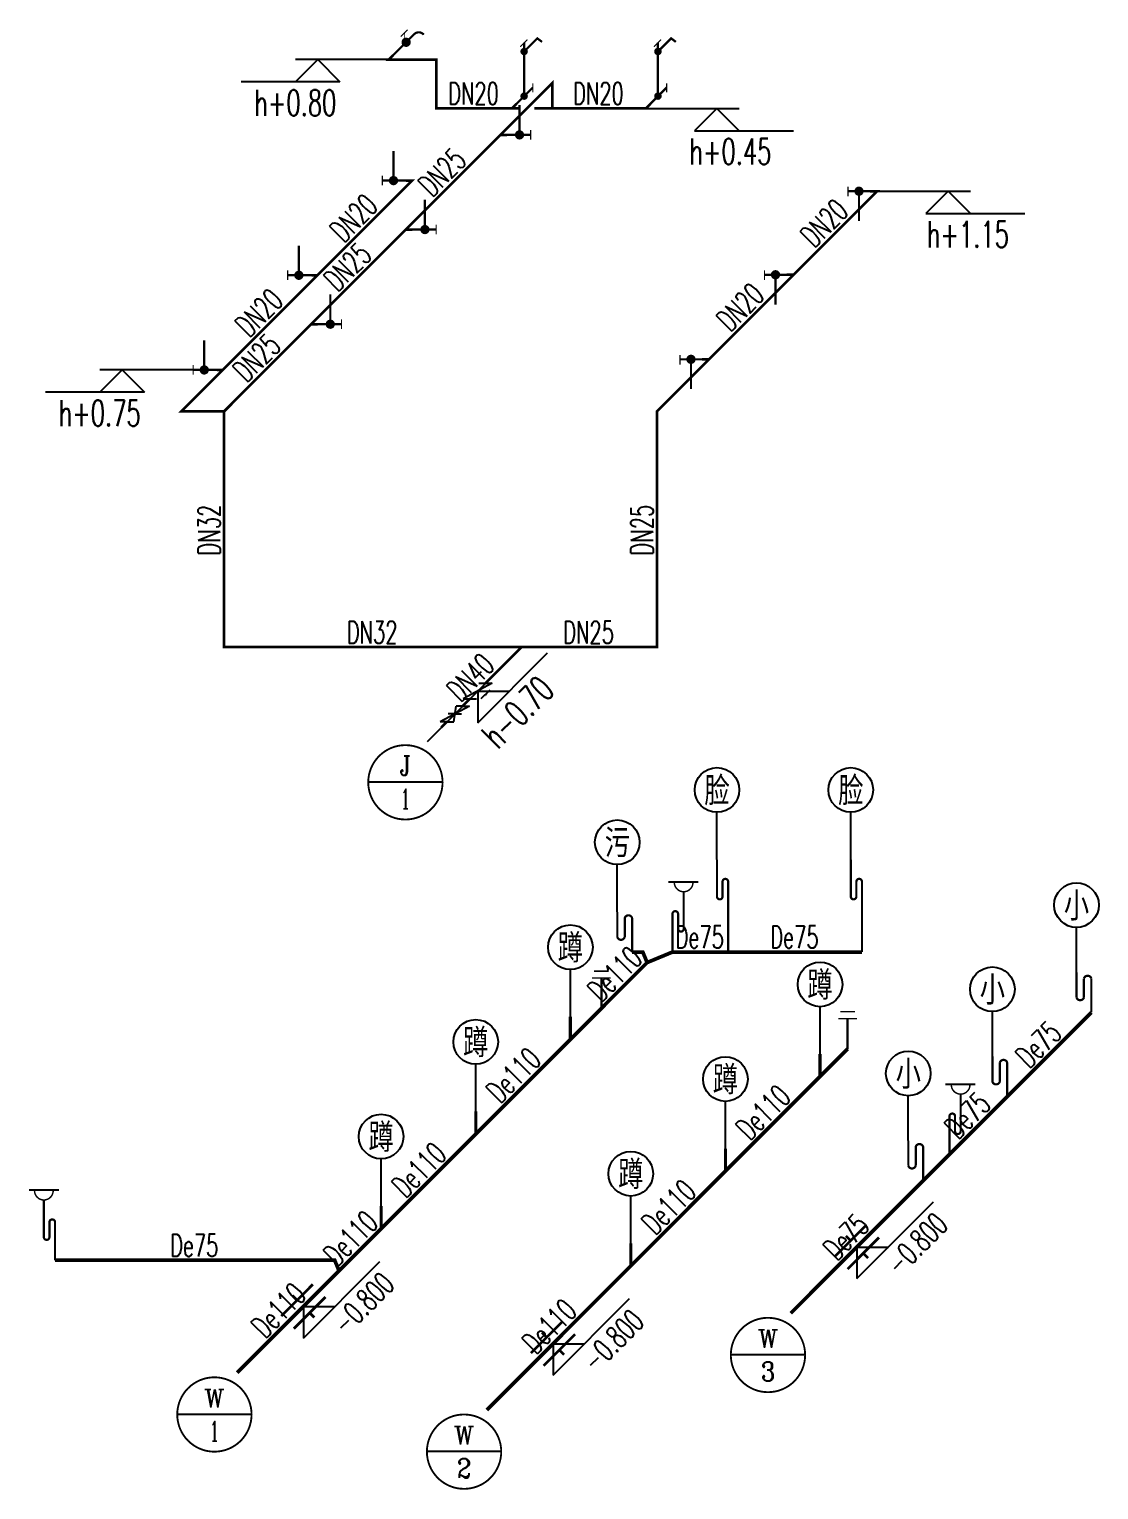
# Model space of a CAD drawing. Extents: x 13158459 to 15902229, y -1299598 to 28366.
# Drawn here: x 14081160 to 14088354, y -591514 to -581696 of the extents above; entities that cross this region are included whole.
import ezdxf
from ezdxf.enums import TextEntityAlignment as Align

# ---------------------------------------------------------------- set-up
doc = ezdxf.new("R2010")
doc.units = 0
doc.header["$LTSCALE"] = 1000
doc.header["$MEASUREMENT"] = 0
for name, color, linetype in [('DIM_污水', 3, 'Continuous'), ('DIM_消防', 3, 'Continuous'), ('EQUIP_地漏', 7, 'Continuous'), ('EQUIP_污水', 7, 'Continuous'), ('EQUIP_给水', 7, 'Continuous'), ('PIPE-污水', 2, 'Continuous'), ('PIPE-给水', 3, 'Continuous'), ('TEXT_污水', 7, 'Continuous'), ('TEXT_给水', 7, 'Continuous'), ('TWT_DIM', 3, 'Continuous'), ('TWT_ELEV', 3, 'Continuous'), ('TWT_IDEN', 3, 'Continuous'), ('TWT_TEXT', 7, 'Continuous'), ('VALVE_污水', 7, 'Continuous'), ('VALVE_给水', 7, 'Continuous')]:
    doc.layers.add(name, color=color, linetype=linetype)
doc.styles.add('_TWT_CIRCLE', font='COMPLEX', dxfattribs={"width": 1.1, "height": 3, "bigfont": 'HZTXT'})
doc.styles.add('_TWT_DIM_ELE', font='SIMPLEX', dxfattribs={"width": 0.8, "height": 3, "bigfont": 'HZTXT'})
doc.styles.add('_TWT_PIPEDN', font='SIMPLEX', dxfattribs={"width": 0.8, "height": 3, "bigfont": 'HZTXT'})
doc.styles.add('_TWT_SANITARY', font='', dxfattribs={"width": 0.8, "height": 3.5})
doc.styles.add('HZ', font='txt_____.ttf', dxfattribs={"bigfont": 'hztxt'})
doc.styles.get('_TWT_SANITARY').set_extended_font_data('SimSun')

# ---------------------------------------------------------------- blocks, each defined once
blk = doc.blocks.new('$TWTSYS$00000086')
at = {"const_width": 30}
blk.add_lwpolyline([(0, 0), (0, 946, 1), (-75, 946), (-75, 746, -1), (-150, 746), (-150, 1244)], format="xyb", dxfattribs=at)
blk = doc.blocks.new('$TWTSYS$00000087')
at = {"const_width": 30}
blk.add_lwpolyline([(0, 0), (0, 456, 0.75), (-100, 456), (-100, 202, -0.75), (-200, 202), (-200, 540)], format="xyb", dxfattribs=at)
blk = doc.blocks.new('$TWTSYS$00000090')
at = {"color": 0, "const_width": 42}
blk.add_lwpolyline([(0, 303), (0, 0)], dxfattribs=at)
blk = doc.blocks.new('$TWTSYS$00000409')
blk.add_line((-53, 944), (347, 944))
for points, const_width in [([(0, 0), (0, 512, -1), (75, 512), (75, 312, 1), (150, 312), (150, 810)], 30), ([(25, 944, 1.067664), (275, 944)], 20)]:
    blk.add_lwpolyline(points, format="xyb", dxfattribs=dict(const_width=const_width))
at = {"style": 'HZ', "flags": 1}
for tag in ['WHAT', 'SPEC', 'UNIT']:
    blk.add_attdef(tag, (150, 810), '', height=0.001, dxfattribs=at)
blk = doc.blocks.new('$TWTSYS$00000426')
for points, const_width in [([(-125, 407), (125, 407)], 20), ([(-100, 500), (100, 500)], 20), ([(0, 407), (0, 0)], 30)]:
    blk.add_lwpolyline(points, dxfattribs=dict(const_width=const_width))
at = {"style": 'HZ', "width": 0.7, "flags": 1}
for tag in ['UNIT', 'SPEC', 'WHAT']:
    blk.add_attdef(tag, (0, 0), '', height=0.001, dxfattribs=at)
blk = doc.blocks.new('$TWTSYS$00000408')
blk.add_line((-53, 944), (347, 944))
for points, const_width in [([(0, 0), (0, 512, -1), (75, 512), (75, 312, 1), (150, 312), (150, 810)], 30), ([(25, 944, 1.067664), (275, 944)], 20)]:
    blk.add_lwpolyline(points, format="xyb", dxfattribs=dict(const_width=const_width))
at = {"style": 'HZ', "flags": 1}
for tag in ['WHAT', 'SPEC', 'UNIT']:
    blk.add_attdef(tag, (150, 810), '', height=0.001, dxfattribs=at)
blk = doc.blocks.new('$TWTSYS$00000410')
blk.add_line((53, 944), (-347, 944))
for points, const_width in [([(-25, 944, -1.067664), (-275, 944)], 20), ([(0, 0), (0, 512, 1), (-75, 512), (-75, 312, -1), (-150, 312), (-150, 810)], 30)]:
    blk.add_lwpolyline(points, format="xyb", dxfattribs=dict(const_width=const_width))
at = {"style": 'HZ', "flags": 1}
for tag in ['UNIT', 'SPEC', 'WHAT']:
    blk.add_attdef(tag, (-150, 810), '', height=0.001, dxfattribs=at)
blk = doc.blocks.new('$VALVE$00000553')
at = {"const_width": 30}
for points in [[(0, 100), (0, 175)], [(0, 100), (-250, 100), (-250, 100)], [(0, 100), (250, 100), (250, 100)], [(-250, -100), (-250, -100), (0, -100)], [(250, -100), (250, -100), (0, -100)], [(0, -175), (0, -100)]]:
    blk.add_lwpolyline(points, dxfattribs=at)
blk = doc.blocks.new('$TWTSYS$00000053')
at = {"const_width": 30}
blk.add_lwpolyline([(0, 0), (283, 283, -0.443942), (411, 276, 1.105826)], format="xyb", dxfattribs=at)
for points, const_width in [([(102, 252), (192, 342)], 15), ([(154, 162), (154, 304)], 10)]:
    blk.add_lwpolyline(points, dxfattribs=dict(const_width=const_width))
at = {"const_width": 62.5}
blk.add_lwpolyline([(152, 152, 1), (196, 196, 1)], format="xyb", close=True, dxfattribs=at)
at = {"style": 'HZ', "width": 0.7, "flags": 1}
for tag in ['UNIT', 'WHAT', 'SPEC']:
    blk.add_attdef(tag, (0, 0), '', height=0.0001, dxfattribs=at)
blk = doc.blocks.new('$VALVE$00000335')
for p, q in [((178, 53), (-178, -53)), ((-125, 0), (-178, -53)), ((-125, 0), (-72, 53)), ((-72, 53), (72, -53)), ((0, 0), (-53, -53)), ((0, 0), (53, 53)), ((125, 0), (72, -53)), ((125, 0), (178, 53))]:
    blk.add_line(p, q)
for p in [(-125, 0), (125, 0)]:
    blk.add_point(p)
blk = doc.blocks.new('$VALVE$00000359')
for p, q in [((177, 53), (-177, -53)), ((-177, -53), (-71, 53)), ((-30, 88), (111, 88)), ((71, -53), (177, 53))]:
    blk.add_line(p, q)
for p in [(-124, 0), (124, 0)]:
    blk.add_point(p)
blk.add_solid([(41, 88), (23, 106), (111, 88)])
blk = doc.blocks.new('$ATTACHMENT$00000125')
for points, const_width in [([(170, 0), (170, 400)], 30), ([(0, 0), (320, 0)], 30), ([(320, -65), (320, 65)], 15)]:
    blk.add_lwpolyline(points, dxfattribs=dict(const_width=const_width))
at = {"const_width": 62.5}
blk.add_lwpolyline([(139, 0, -1), (201, 0, -1)], format="xyb", close=True, dxfattribs=at)
at = {"style": 'HZ', "width": 0.7, "flags": 1}
for tag in ['UNIT', 'SPEC', 'WHAT']:
    blk.add_attdef(tag, (0, 0), '', height=0.001, dxfattribs=at)
blk = doc.blocks.new('$ATTACHMENT$00000141')
for points, const_width in [([(50, 769), (146, 865)], 15), ([(103, 705), (280, 882), (344, 834)], 30), ([(103, 822), (103, 103)], 30), ([(0, 0), (220, 220)], 30), ([(220, 278), (220, 154)], 15)]:
    blk.add_lwpolyline(points, dxfattribs=dict(const_width=const_width))
at = {"const_width": 50}
for points in [[(78, 705, 1), (128, 705, 1)], [(78, 105, 1), (128, 105, 1)]]:
    blk.add_lwpolyline(points, format="xyb", close=True, dxfattribs=at)
at = {"style": 'HZ', "width": 0.7, "flags": 1}
for tag in ['UNIT', 'SPEC', 'WHAT']:
    blk.add_attdef(tag, (0, 0), '', height=0.001, dxfattribs=at)
blk = doc.blocks.new('$ATTACHMENT$00000128')
for points, const_width in [([(0, 0), (-300, 0)], 30), ([(-298, 60), (-298, -70)], 15), ([(-150, 0), (-150, -400)], 30)]:
    blk.add_lwpolyline(points, dxfattribs=dict(const_width=const_width))
at = {"const_width": 62.5}
blk.add_lwpolyline([(-119, 0, -1), (-181, 0, -1)], format="xyb", close=True, dxfattribs=at)
at = {"style": 'HZ', "width": 0.7, "flags": 1}
for tag in ['UNIT', 'SPEC', 'WHAT']:
    blk.add_attdef(tag, (0, 0), '', height=0.001, dxfattribs=at)

msp = doc.modelspace()

# ---------------------------------------------------------------- hatches: boundary and pattern name
at = {"layer": 'PIPE-污水', "linetype": 'Continuous'}
for points in [[(14085286.5, -587899.3), (14085286.5, -587886.8), (14085294.8, -587886.8)], [(14085286.5, -587899.3), (14085298, -587894.5), (14085294.8, -587886.8)], [(14083214.3, -589971.4), (14083225.9, -589966.7), (14083222.7, -589958.9)], [(14083214.3, -589971.4), (14083214.3, -589958.9), (14083222.7, -589958.9)]]:
    msp.add_hatch(color=256, dxfattribs=at).paths.add_polyline_path(points)
at = {"layer": 'PIPE-给水', "linetype": 'Continuous'}
for points in [[(14083578, -581900.5), (14083571.8, -581894.3), (14083556.9, -581909.2)], [(14083578, -581900.5), (14083578, -581909.2), (14083556.9, -581909.2)], [(14083898.5, -581900.5), (14083907.2, -581900.5), (14083907.2, -581891.7)], [(14083898.5, -581900.5), (14083898.5, -581891.7), (14083907.2, -581891.7)], [(14084678.8, -582056.7), (14084672.6, -582050.5), (14084687.5, -582035.6)], [(14084678.8, -582056.7), (14084687.5, -582056.7), (14084687.5, -582035.6)], [(14083898.5, -582228), (14083898.5, -582236.8), (14083889.7, -582236.8)], [(14083898.5, -582228), (14083889.7, -582228), (14083889.7, -582236.8)], [(14085307.2, -582228), (14085307.2, -582236.8), (14085310.8, -582236.8)], [(14085307.2, -582228), (14085313.4, -582234.2), (14085310.8, -582236.8)], [(14083734.9, -582713.5), (14083741.1, -582719.7), (14083756.1, -582704.7)], [(14083734.9, -582713.5), (14083734.9, -582704.7), (14083756.1, -582704.7)], [(14086862, -582784.8), (14086868.2, -582791), (14086883.2, -582776.1)], [(14086862, -582784.8), (14086862, -582776.1), (14086883.2, -582776.1)], [(14082183, -584265.4), (14082176.8, -584259.2), (14082161.9, -584274.1)], [(14082183, -584265.4), (14082183, -584274.1), (14082161.9, -584274.1)], [(14085381.5, -584265.4), (14085375.3, -584259.2), (14085372.7, -584261.8)], [(14085381.5, -584265.4), (14085372.7, -584265.4), (14085372.7, -584261.8)], [(14082470.1, -585849.6), (14082470.1, -585858.3), (14082461.4, -585858.3)], [(14082470.1, -585849.6), (14082461.4, -585849.6), (14082461.4, -585858.3)], [(14085381.5, -585849.6), (14085381.5, -585858.3), (14085390.2, -585858.3)], [(14085381.5, -585849.6), (14085390.2, -585849.6), (14085390.2, -585858.3)]]:
    msp.add_hatch(color=256, dxfattribs=at).paths.add_polyline_path(points)

# ---------------------------------------------------------------- linework, layer by layer
at = {"layer": 'DIM_污水'}
for p, q in [((14086726.9, -590094.4), (14087241.8, -589579.4)), ((14086710.4, -589898.7), (14086832.9, -589776.2)), ((14086726.9, -589882.2), (14086726.9, -590094.4)), ((14086726.9, -589882.2), (14086939, -589882.2)), ((14083003.5, -590494.4), (14083518.5, -589979.4)), ((14082987.1, -590298.7), (14083109.6, -590176.2)), ((14083003.5, -590282.2), (14083003.5, -590494.4)), ((14083003.5, -590282.2), (14083215.7, -590282.2)), ((14084682.7, -590744.3), (14085197.7, -590229.3)), ((14084666.3, -590548.6), (14084788.8, -590426.1)), ((14084682.7, -590532.2), (14084682.7, -590744.3)), ((14084682.7, -590532.2), (14084894.9, -590532.2))]:
    msp.add_line(p, q, dxfattribs=at)
at = {"layer": 'DIM_消防'}
for p, q in [((14083940, -586758.5), (14083440, -586758.5)), ((14086378.6, -590608.1), (14085878.6, -590608.1)), ((14082655.3, -591008.1), (14082155.3, -591008.1)), ((14084334.5, -591258), (14083834.5, -591258))]:
    msp.add_line(p, q, dxfattribs=at)
at = {"layer": 'DIM_消防', "const_width": 12.5}
for points in [[(14083940, -586758.5, 1), (14083440, -586758.5, 1)], [(14086378.6, -590608.1, 1), (14085878.6, -590608.1, 1)], [(14082655.3, -591008.1, 1), (14082155.3, -591008.1, 1)], [(14084334.5, -591258, 1), (14083834.5, -591258, 1)]]:
    msp.add_lwpolyline(points, format="xyb", close=True, dxfattribs=at)
at = {"layer": 'PIPE-污水', "linetype": 'Continuous', "ltscale": 0.25, "const_width": 25}
for points in [[(14085215.1, -587899.3), (14085286.5, -587899.3)], [(14085286.5, -587899.3), (14085315.8, -587970)], [(14085486.5, -587899.3), (14085315.8, -587970)], [(14085486.5, -587899.3), (14085860.7, -587899.3)], [(14085860.7, -587899.3), (14086760.7, -587899.3)], [(14085315.8, -587970), (14085008.1, -588277.7)], [(14085008.1, -588277.7), (14084799.6, -588486.2)], [(14088303.7, -588305.4), (14087738, -588871.1)], [(14084799.6, -588486.2), (14084163.2, -589122.6)], [(14086478.8, -588736.1), (14086664.2, -588550.7)], [(14086478.8, -588736.1), (14085842.4, -589372.5)], [(14087738, -588871.1), (14087349.3, -589259.8)], [(14084163.2, -589122.6), (14083526.8, -589758.9)], [(14087349.3, -589259.8), (14087172.3, -589436.8)], [(14085842.4, -589372.5), (14085206, -590008.9)], [(14087172.3, -589436.8), (14086281.4, -590327.7)], [(14083526.8, -589758.9), (14083243.6, -590042.2)], [(14083214.3, -589971.4), (14081333.2, -589971.4)], [(14083214.3, -589971.4), (14083243.6, -590042.2)], [(14083243.6, -590042.2), (14082558.1, -590727.7)], [(14085206, -590008.9), (14084237.3, -590977.7)]]:
    msp.add_lwpolyline(points, dxfattribs=at)
at = {"layer": 'PIPE-给水', "linetype": 'Continuous', "ltscale": 0.25, "const_width": 17.5}
for points in [[(14083578, -581900.5), (14083607.9, -581870.6)], [(14083898.5, -581900.5), (14083578, -581900.5)], [(14083898.5, -582228), (14083898.5, -581900.5)], [(14084329.3, -582406.2), (14084678.8, -582056.7)], [(14084678.8, -582056.7), (14084678.8, -582228)], [(14084407.2, -582228), (14083898.5, -582228)], [(14084407.2, -582228), (14084437, -582198.2)], [(14084457.5, -582228), (14084407.2, -582228)], [(14084678.8, -582228), (14084557.5, -582228)], [(14085307.2, -582228), (14084678.8, -582228)], [(14085307.2, -582228), (14085337, -582198.2)], [(14083692.9, -583042.6), (14084329.3, -582406.2)], [(14084329.3, -582406.2), (14084372.6, -582406.2)], [(14083098.5, -583349.9), (14083734.9, -582713.5)], [(14083734.9, -582713.5), (14083694.8, -582713.5)], [(14086300.5, -583346.4), (14086862, -582784.8)], [(14086862, -582784.8), (14086815.7, -582784.8)], [(14083056.5, -583679), (14083692.9, -583042.6)], [(14083692.9, -583042.6), (14083736.2, -583042.6)], [(14082462.2, -583986.3), (14083098.5, -583349.9)], [(14083098.5, -583349.9), (14083058.4, -583349.9)], [(14085731.9, -583914.9), (14086300.5, -583346.4)], [(14086300.5, -583346.4), (14086254.2, -583346.4)], [(14082470.1, -584265.4), (14083056.5, -583679)], [(14083056.5, -583679), (14083099.8, -583679)], [(14082183, -584265.4), (14082462.2, -583986.3)], [(14082462.2, -583986.3), (14082422, -583986.3)], [(14085381.5, -584265.4), (14085731.9, -583914.9)], [(14085731.9, -583914.9), (14085685.6, -583914.9)], [(14082470.1, -584265.4), (14082183, -584265.4)], [(14082470.1, -585849.6), (14082470.1, -584265.4)], [(14085381.5, -585849.6), (14085381.5, -584265.4)], [(14084471.8, -585849.6), (14082470.1, -585849.6)], [(14084228.5, -586093), (14084471.8, -585849.6)], [(14084471.8, -585849.6), (14085381.5, -585849.6)], [(14084075.7, -586245.7), (14084123.5, -586198)], [(14083931.9, -586389.5), (14083969.6, -586351.8)]]:
    msp.add_lwpolyline(points, dxfattribs=at)
at = {"layer": 'TWT_DIM'}
for p, q in [((14085785.7, -587277.4, 0), (14085785.7, -586959.5, 0)), ((14086685.7, -587277.4, 0), (14086685.7, -586959.5, 0)), ((14085115.1, -587629.4, 0), (14085115.1, -587311.5, 0)), ((14088203.7, -588035.5, 0), (14088203.7, -587734.1, 0)), ((14084799.6, -588334.8, 0), (14084799.6, -588016.8, 0)), ((14086478.8, -588584.7, 0), (14086478.8, -588266.8, 0)), ((14087638, -588601.2, 0), (14087638, -588299.8, 0)), ((14084163.2, -588971.1, 0), (14084163.2, -588653.2, 0)), ((14085842.4, -589221.1, 0), (14085842.4, -588903.2, 0)), ((14087072.3, -589166.9, 0), (14087072.3, -588865.5, 0)), ((14083526.8, -589607.5, 0), (14083526.8, -589289.6, 0)), ((14085206, -589857.5, 0), (14085206, -589539.6, 0))]:
    msp.add_line(p, q, dxfattribs=at)
at = {"layer": 'TWT_ELEV'}
for p, q in [((14083100, -581900.5), (14082950, -582050.5)), ((14083578, -581900.5), (14082950, -581900.5)), ((14083100, -581900.5), (14083250, -582050.5)), ((14083250, -582050.5), (14082584.8, -582050.5)), ((14085307.2, -582228), (14085935.2, -582228)), ((14085785.2, -582228), (14085635.2, -582378)), ((14085785.2, -582228), (14085935.2, -582378)), ((14085635.2, -582378), (14086300.4, -582378)), ((14086862, -582784.8), (14087490.1, -582784.8)), ((14087340.1, -582784.8), (14087190.1, -582934.8)), ((14087340.1, -582784.8), (14087490.1, -582934.8)), ((14087190.1, -582934.8), (14087855.3, -582934.8)), ((14081784, -583986.3), (14081634, -584136.3)), ((14082262, -583986.3), (14081634, -583986.3)), ((14081784, -583986.3), (14081934, -584136.3)), ((14081934, -584136.3), (14081268.8, -584136.3)), ((14084176, -586357.6), (14084646.3, -585887.2)), ((14083837.9, -586483.5), (14084282, -586039.4)), ((14084176, -586145.5), (14084176, -586357.6)), ((14084176, -586145.5), (14084388.1, -586145.5))]:
    msp.add_line(p, q, dxfattribs=at)
at = {"layer": 'TWT_IDEN'}
for centre in [(14085785.7, -586809.5), (14086685.7, -586809.5), (14085115.1, -587161.5), (14088203.7, -587584.1), (14084799.6, -587866.8), (14086478.8, -588116.8), (14087638, -588149.8), (14084163.2, -588503.2), (14085842.4, -588753.2), (14087072.3, -588715.5), (14083526.8, -589139.6), (14085206, -589389.6)]:
    msp.add_circle(centre, 150, dxfattribs=at)

# ---------------------------------------------------------------- block references
at = {"layer": 'EQUIP_地漏', "xscale": 0.5, "yscale": 0.5, "zscale": 0.5}
for name, p in [('$TWTSYS$00000409', (14085486.5, -587899.3)), ('$TWTSYS$00000408', (14087349.3, -589259.8)), ('$TWTSYS$00000410', (14081333.2, -589971.4))]:
    msp.add_blockref(name, p, dxfattribs=at)
at = {"layer": 'EQUIP_污水', "xscale": 0.5, "yscale": 0.5, "zscale": 0.5}
for name, p in [('$TWTSYS$00000086', (14085860.7, -587899.3)), ('$TWTSYS$00000086', (14086760.7, -587899.3)), ('$TWTSYS$00000087', (14085215.1, -587899.3)), ('$TWTSYS$00000426', (14085008.1, -588277.7)), ('$TWTSYS$00000087', (14088303.7, -588305.4)), ('$TWTSYS$00000426', (14086664.2, -588550.7)), ('$TWTSYS$00000090', (14084799.6, -588486.2)), ('$TWTSYS$00000090', (14086478.8, -588736.1)), ('$TWTSYS$00000087', (14087738, -588871.1)), ('$TWTSYS$00000090', (14084163.2, -589122.6)), ('$TWTSYS$00000087', (14087172.3, -589436.8)), ('$TWTSYS$00000090', (14085842.4, -589372.5)), ('$TWTSYS$00000090', (14083526.8, -589758.9)), ('$TWTSYS$00000090', (14085206, -590008.9))]:
    msp.add_blockref(name, p, dxfattribs=at)
at = {"layer": 'EQUIP_给水', "xscale": 0.5, "yscale": 0.5, "zscale": 0.5}
for name, p in [('$TWTSYS$00000053', (14083607.9, -581870.6)), ('$ATTACHMENT$00000141', (14084437, -582198.2)), ('$ATTACHMENT$00000141', (14085337, -582198.2)), ('$ATTACHMENT$00000125', (14084372.6, -582406.2)), ('$ATTACHMENT$00000128', (14086815.7, -582784.8)), ('$ATTACHMENT$00000125', (14083736.2, -583042.6)), ('$ATTACHMENT$00000128', (14086254.2, -583346.4)), ('$ATTACHMENT$00000125', (14083099.8, -583679)), ('$ATTACHMENT$00000128', (14085685.6, -583914.9))]:
    msp.add_blockref(name, p, dxfattribs=at)
at = {"layer": 'EQUIP_给水', "xscale": 0.5, "yscale": -0.5, "zscale": 0.5, "rotation": 180}
for p in [(14083694.8, -582713.5), (14083058.4, -583349.9), (14082422, -583986.3)]:
    msp.add_blockref('$ATTACHMENT$00000125', p, dxfattribs=at)
at = {"layer": 'VALVE_污水', "xscale": 0.6, "yscale": 0.6, "zscale": 0.6}
for p, rotation in [((14086726.9, -589882.2), 225.000000000947), ((14083003.5, -590282.2), 225.0000000009778), ((14084682.7, -590532.2), 225.0000000009295)]:
    msp.add_blockref('$VALVE$00000553', p, dxfattribs=dict(at, rotation=rotation))
at = {"layer": 'VALVE_给水', "xscale": 0.6, "yscale": -0.6, "zscale": 0.6, "rotation": 45.00000000006486}
for name, p in [('$VALVE$00000359', (14084176, -586145.5)), ('$VALVE$00000335', (14084022.7, -586298.7))]:
    msp.add_blockref(name, p, dxfattribs=at)

# ---------------------------------------------------------------- texts
at = {"layer": 'DIM_消防', "color": 7, "style": '_TWT_CIRCLE'}
for s, height, p, p2 in [('J', 131.9, (14083651.9, -586712.4), (14083728, -586712.4)), ('1', 133.3, (14083658.5, -586937.7), (14083721.4, -586937.7)), ('W', 120.8, (14086059, -590560.3), (14086198.2, -590560.3)), ('3', 129.4, (14086081.2, -590783.9), (14086176.1, -590783.9)), ('W', 120.8, (14082335.7, -590960.3), (14082474.9, -590960.3)), ('1', 133.3, (14082373.9, -591187.3), (14082436.7, -591187.3)), ('W', 120.8, (14084014.9, -591210.3), (14084154.1, -591210.3)), ('2', 129.4, (14084037.1, -591433.8), (14084132, -591433.8))]:
    msp.add_text(s, height=height, dxfattribs=at).set_placement(p, p2, align=Align.FIT)
at = {"layer": 'TEXT_污水', "linetype": 'Continuous', "style": '_TWT_PIPEDN', "width": 0.64}
for p in [(14085506.7, -587874.3), (14086143.9, -587874.3), (14082106.9, -589946.4)]:
    msp.add_text('De75', height=150, dxfattribs=at).set_placement(p)
for s, p in [('De110', (14085006.9, -588243.5)), ('De75', (14087885.2, -588688.5)), ('De110', (14084326.3, -588924.1)), ('De110', (14086005.5, -589174)), ('De75', (14087408, -589165.7)), ('De110', (14083690, -589560.5)), ('De110', (14085369.2, -589810.4)), ('De110', (14083230.2, -590020.3)), ('De75', (14086591.2, -589982.5)), ('De110', (14082745.8, -590504.6)), ('De110', (14084566.6, -590613))]:
    msp.add_text(s, height=150, rotation=45, dxfattribs=at).set_placement(p)
at = {"layer": 'TEXT_给水', "linetype": 'Continuous', "style": '_TWT_PIPEDN', "width": 0.64}
for s, p in [('DN20', (14083976.8, -582203)), ('DN20', (14084817, -582203)), ('DN32', (14083295, -585824.6)), ('DN25', (14084750.7, -585824.6))]:
    msp.add_text(s, height=150, dxfattribs=at).set_placement(p)
for s, rotation, p in [('DN25', 45, (14083869, -582831.2)), ('DN20', 45, (14083274.6, -583138.5)), ('DN20', 45, (14086439.1, -583172.4)), ('DN25', 45, (14083232.6, -583467.6)), ('DN20', 45, (14082638.2, -583774.9)), ('DN20', 45, (14085874.1, -583737.4)), ('DN25', 45, (14082621.2, -584079)), ('DN32', 90, (14082445.1, -585233.5)), ('DN25', 90, (14085356.5, -585233.5)), ('DN40', 45, (14084059.8, -586226.3))]:
    msp.add_text(s, height=150, rotation=rotation, dxfattribs=at).set_placement(p)
at = {"layer": 'TWT_TEXT', "style": '_TWT_DIM_ELE', "width": 0.64}
for s, p in [('h+0.80', (14082673.9, -582278)), ('h+0.45', (14085600, -582605.5)), ('h+1.15', (14087197.5, -583162.3)), ('h+0.75', (14081357.9, -584363.8))]:
    msp.add_text(s, height=175, dxfattribs=at).set_placement(p)
for s, height, p in [('h-0.70', 175, (14084311.9, -586543.4)), ('-0.800', 150, (14087013.5, -590083.5)), ('-0.800', 150, (14083290.2, -590483.5)), ('-0.800', 150, (14084969.4, -590733.4))]:
    msp.add_text(s, height=height, rotation=45, dxfattribs=at).set_placement(p)
at = {"layer": 'TWT_TEXT', "style": '_TWT_SANITARY', "width": 0.878906}
for s, p, p2 in [('脸', (14085700.9, -586894.3), (14085870.6, -586894.3)), ('脸', (14086600.9, -586894.3), (14086770.6, -586894.3)), ('污', (14085030.2, -587246.3), (14085200, -587246.3)), ('小', (14088118.9, -587669), (14088288.6, -587669)), ('蹲', (14084714.7, -587951.7), (14084884.4, -587951.7)), ('蹲', (14086393.9, -588201.6), (14086563.7, -588201.6)), ('小', (14087553.2, -588234.6), (14087722.9, -588234.6)), ('蹲', (14084078.3, -588588.1), (14084248.1, -588588.1)), ('小', (14086987.5, -588800.3), (14087157.2, -588800.3)), ('蹲', (14085757.6, -588838), (14085927.3, -588838)), ('蹲', (14083442, -589224.5), (14083611.7, -589224.5)), ('蹲', (14085121.2, -589474.4), (14085290.9, -589474.4))]:
    msp.add_text(s, height=169.7, dxfattribs=at).set_placement(p, p2, align=Align.FIT)

doc.saveas('drawing.dxf')
